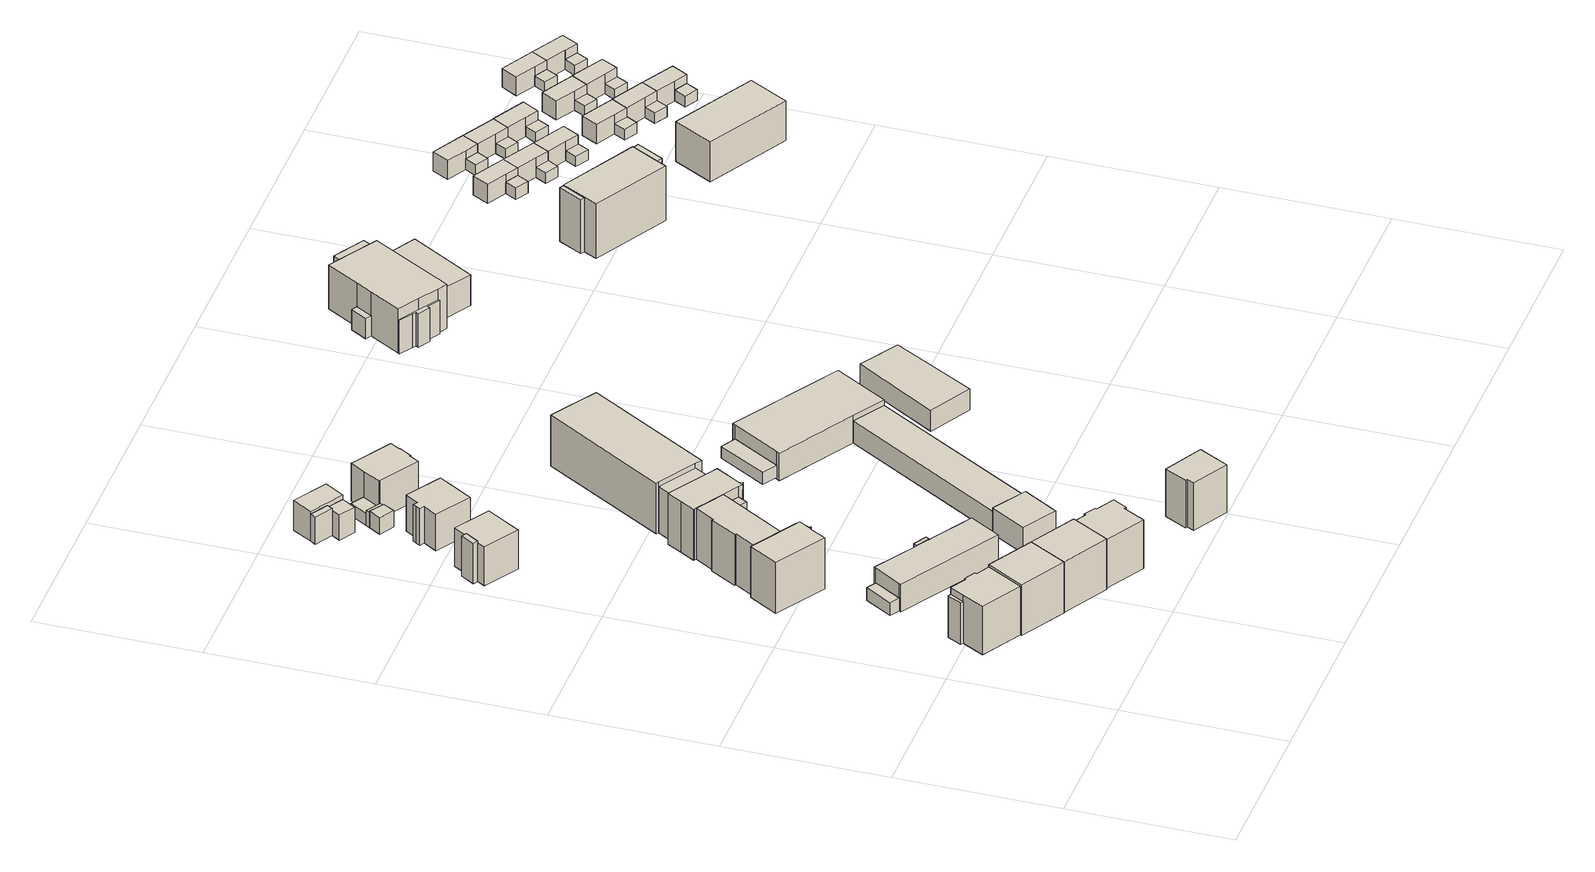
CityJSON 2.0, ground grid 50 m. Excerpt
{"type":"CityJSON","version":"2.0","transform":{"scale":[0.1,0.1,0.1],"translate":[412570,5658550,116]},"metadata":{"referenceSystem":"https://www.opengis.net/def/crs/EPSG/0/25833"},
"CityObjects":{
"building1":{"type":"Building","attributes":{"Gemeindeschluessel":14612000,"Geometrietyp2DReferenz":"3000","function":"31001_9998","roofType":"9999"},"children":["building1-1","building1-2"]},
"building1-1":{"type":"BuildingPart","attributes":{"Dachtyp_tdc":"tdcHipAndGableRoof","Dachneigung":46.43,"QualitaetDacherkennung":62,"Geometrietyp2DReferenz":"3000","measuredHeight":19.86,"roofType":"5000"},"parents":["building1"],"geometry":[{"type":"Solid","lod":"1","boundaries":[[[[0,1,2,3,4,5,6,7,8,9]],[[10,11,12,13,14,15,16,17,18,19]],[[9,11,10,0]],[[8,12,11,9]],[[7,13,12,8]],[[6,14,13,7]],[[5,15,14,6]],[[4,16,15,5]],[[3,17,16,4]],[[2,18,17,3]],[[1,19,18,2]],[[0,10,19,1]]]]}]},
"building1-2":{"type":"BuildingPart","attributes":{"Dachtyp_tdc":"tdcFreeFormRoof","Dachneigung":44.57,"QualitaetDacherkennung":13,"Geometrietyp2DReferenz":"3000","measuredHeight":14.27,"roofType":"5000"},"parents":["building1"],"geometry":[{"type":"Solid","lod":"1","boundaries":[[[[20,21,22,23]],[[24,17,16,25]],[[23,17,24,20]],[[22,16,17,23]],[[21,25,16,22]],[[20,24,25,21]]]]}]},
"building2":{"type":"Building","attributes":{"Dachtyp_tdc":"tdcGableRoof","Gemeindeschluessel":14612000,"Dachneigung":44.77,"QualitaetDacherkennung":55,"Geometrietyp2DReferenz":"3000","measuredHeight":21.17,"function":"31001_9998","roofType":"3100"},"geometry":[{"type":"Solid","lod":"1","boundaries":[[[[26,27,28,29]],[[12,30,31,32]],[[29,30,12,26]],[[28,31,30,29]],[[27,32,31,28]],[[26,12,32,27]]]]}]},
"building3":{"type":"Building","attributes":{"Gemeindeschluessel":14612000,"Dachtyp_tdc":"tdcPolyFlatRoof","Dachneigung":4.12,"QualitaetDacherkennung":78,"Geometrietyp2DReferenz":"3000","measuredHeight":4.47,"function":"31001_9998","roofType":"2100"},"geometry":[{"type":"Solid","lod":"1","boundaries":[[[[33,34,35,36]],[[37,38,39,40]],[[36,38,37,33]],[[35,39,38,36]],[[34,40,39,35]],[[33,37,40,34]]]]}]},
"building4":{"type":"Building","attributes":{"Dachtyp_tdc":"tdcGableRoof","Gemeindeschluessel":14612000,"Dachneigung":45.26,"QualitaetDacherkennung":56,"Geometrietyp2DReferenz":"3000","measuredHeight":21.15,"function":"31001_9998","roofType":"3100"},"geometry":[{"type":"Solid","lod":"1","boundaries":[[[[41,42,43,44,45]],[[46,47,48,49,50]],[[45,47,46,41]],[[44,48,47,45]],[[43,49,48,44]],[[42,50,49,43]],[[41,46,50,42]]]]}]},
"building5":{"type":"Building","attributes":{"Gemeindeschluessel":14612000,"Geometrietyp2DReferenz":"3000","function":"31001_9998","roofType":"9999"},"children":["building5-1","building5-2"]},
"building5-1":{"type":"BuildingPart","attributes":{"Dachtyp_tdc":"tdcHipRoof","Dachneigung":29.63,"QualitaetDacherkennung":89,"Geometrietyp2DReferenz":"3000","measuredHeight":10.89,"roofType":"3200"},"parents":["building5"],"geometry":[{"type":"Solid","lod":"1","boundaries":[[[[51,52,53,54,55,56,57,58,59]],[[60,61,62,63,37,40,64,65,66]],[[58,61,60,59]],[[57,62,61,58]],[[56,63,62,57]],[[55,37,63,56]],[[54,40,37,55]],[[53,64,40,54]],[[52,65,64,53]],[[51,66,65,52]],[[59,60,66,51]]]]}]},
"building5-2":{"type":"BuildingPart","attributes":{"Dachtyp_tdc":"tdcGableRoof","Dachneigung":53.02,"QualitaetDacherkennung":38,"Geometrietyp2DReferenz":"3000","measuredHeight":10.96,"roofType":"3100"},"parents":["building5"],"geometry":[{"type":"Solid","lod":"1","boundaries":[[[[67,68,69,70]],[[66,71,72,60]],[[70,71,66,67]],[[69,72,71,70]],[[68,60,72,69]],[[67,66,60,68]]]]}]},
"building6":{"type":"Building","attributes":{"Gemeindeschluessel":14612000,"Geometrietyp2DReferenz":"3000","function":"31001_9998","roofType":"9999"},"children":["building6-1","building6-2"]},
"building6-1":{"type":"BuildingPart","attributes":{"Dachtyp_tdc":"tdcCutGableRoof","Dachneigung":3.98,"QualitaetDacherkennung":66,"Geometrietyp2DReferenz":"3000","measuredHeight":13.87,"roofType":"9999"},"parents":["building6"],"geometry":[{"type":"Solid","lod":"1","boundaries":[[[[73,74,75,76,77,78]],[[79,80,81,82,83,84]],[[78,80,79,73]],[[77,81,80,78]],[[76,82,81,77]],[[75,83,82,76]],[[74,84,83,75]],[[73,79,84,74]]]]}]},
"building6-2":{"type":"BuildingPart","attributes":{"Dachtyp_tdc":"tdcFreeFormRoof","Dachneigung":27.93,"QualitaetDacherkennung":13,"Geometrietyp2DReferenz":"3000","measuredHeight":13.89,"roofType":"5000"},"parents":["building6"],"geometry":[{"type":"Solid","lod":"1","boundaries":[[[[85,86,87,88]],[[82,89,90,83]],[[88,89,82,85]],[[87,90,89,88]],[[86,83,90,87]],[[85,82,83,86]]]]}]},
"building7":{"type":"Building","attributes":{"Dachtyp_tdc":"tdcHipAndGableRoof","Gemeindeschluessel":14612000,"Dachneigung":42.08,"QualitaetDacherkennung":68,"Geometrietyp2DReferenz":"3000","measuredHeight":19.88,"function":"31001_9998","roofType":"5000"},"geometry":[{"type":"Solid","lod":"1","boundaries":[[[[91,92,93,94,95,96,97,98,99,100,101,102]],[[103,104,105,106,107,108,109,110,111,112,113,114]],[[102,104,103,91]],[[101,105,104,102]],[[100,106,105,101]],[[99,107,106,100]],[[98,108,107,99]],[[97,109,108,98]],[[96,110,109,97]],[[95,111,110,96]],[[94,112,111,95]],[[93,113,112,94]],[[92,114,113,93]],[[91,103,114,92]]]]}]},
"building8":{"type":"Building","attributes":{"Gemeindeschluessel":14612000,"Geometrietyp2DReferenz":"3000","function":"31001_9998","roofType":"9999"},"children":["building8-1","building8-2"]},
"building8-1":{"type":"BuildingPart","attributes":{"Dachtyp_tdc":"tdcPolyFlatRoof","Dachneigung":18.95,"QualitaetDacherkennung":45,"Geometrietyp2DReferenz":"3000","measuredHeight":9.47,"roofType":"2100"},"parents":["building8"],"geometry":[{"type":"Solid","lod":"1","boundaries":[[[[115,116,117,118]],[[119,120,121,122]],[[118,120,119,115]],[[117,121,120,118]],[[116,122,121,117]],[[115,119,122,116]]]]}]},
"building8-2":{"type":"BuildingPart","attributes":{"Dachtyp_tdc":"tdcPolyFlatRoof","Dachneigung":23.9,"QualitaetDacherkennung":30,"Geometrietyp2DReferenz":"3000","measuredHeight":9.58,"roofType":"2100"},"parents":["building8"],"geometry":[{"type":"Solid","lod":"1","boundaries":[[[[123,124,125,126,127]],[[128,129,130,122,121]],[[127,129,128,123]],[[126,130,129,127]],[[125,122,130,126]],[[124,121,122,125]],[[123,128,121,124]]]]}]},
"building9":{"type":"Building","attributes":{"Dachtyp_tdc":"tdcGableRoof","Gemeindeschluessel":14612000,"Dachneigung":12.27,"QualitaetDacherkennung":59,"Geometrietyp2DReferenz":"3000","measuredHeight":13.08,"function":"31001_9998","roofType":"3100"},"geometry":[{"type":"Solid","lod":"1","boundaries":[[[[131,132,133,134,135,136,137,138,139,140]],[[141,142,143,144,145,146,147,148,149,150]],[[140,142,141,131]],[[139,143,142,140]],[[138,144,143,139]],[[137,145,144,138]],[[136,146,145,137]],[[135,147,146,136]],[[134,148,147,135]],[[133,149,148,134]],[[132,150,149,133]],[[131,141,150,132]]]]}]},
"building10":{"type":"Building","attributes":{"Dachtyp_tdc":"tdcPolyFlatRoof","Gemeindeschluessel":14612000,"Dachneigung":23.15,"QualitaetDacherkennung":71,"Geometrietyp2DReferenz":"3000","measuredHeight":11.66,"function":"31001_9998","roofType":"2100"},"geometry":[{"type":"Solid","lod":"1","boundaries":[[[[151,152,153,154]],[[155,128,120,156]],[[154,128,155,151]],[[153,120,128,154]],[[152,156,120,153]],[[151,155,156,152]]]]}]},
"building11":{"type":"Building","attributes":{"Dachtyp_tdc":"tdcPolyFlatRoof","Gemeindeschluessel":14612000,"Dachneigung":0,"QualitaetDacherkennung":64,"Geometrietyp2DReferenz":"3000","measuredHeight":5.61,"function":"31001_9998","roofType":"1000"},"geometry":[{"type":"Solid","lod":"1","boundaries":[[[[157,158,159,160]],[[161,162,163,164]],[[160,162,161,157]],[[159,163,162,160]],[[158,164,163,159]],[[157,161,164,158]]]]}]},
"building12":{"type":"Building","attributes":{"Dachtyp_tdc":"tdcFreeFormRoof","Gemeindeschluessel":14612000,"Dachneigung":35.97,"QualitaetDacherkennung":79,"Geometrietyp2DReferenz":"3000","measuredHeight":10.94,"function":"31001_9998","roofType":"5000"},"geometry":[{"type":"Solid","lod":"1","boundaries":[[[[165,166,167,168,169,170]],[[171,172,173,174,175,176]],[[170,172,171,165]],[[169,173,172,170]],[[168,174,173,169]],[[167,175,174,168]],[[166,176,175,167]],[[165,171,176,166]]]]}]},
"building13":{"type":"Building","attributes":{"name":"Staatsbetriebe Sächsisches Immobilien- und Baumanagement","Gemeindeschluessel":14612000,"Geometrietyp2DReferenz":"3000","function":"31001_3010","roofType":"9999"},"children":["building13-1","building13-2","building13-3","building13-4","building13-5","building13-6","building13-7","building13-8","building13-9"]},
"building13-1":{"type":"BuildingPart","attributes":{"Dachtyp_tdc":"tdcPolyFlatRoof","Dachneigung":3.3,"QualitaetDacherkennung":62,"Geometrietyp2DReferenz":"3000","measuredHeight":13.83,"roofType":"2100"},"parents":["building13"],"geometry":[{"type":"Solid","lod":"1","boundaries":[[[[177,178,179,180]],[[181,182,183,184]],[[180,182,181,177]],[[179,183,182,180]],[[178,184,183,179]],[[177,181,184,178]]]]}]},
"building13-2":{"type":"BuildingPart","attributes":{"Dachtyp_tdc":"tdcFreeFormRoof","Dachneigung":50.02,"QualitaetDacherkennung":38,"Geometrietyp2DReferenz":"3000","measuredHeight":16.79,"roofType":"5000"},"parents":["building13"],"geometry":[{"type":"Solid","lod":"1","boundaries":[[[[185,186,187]],[[188,189,190]],[[187,189,188,185]],[[186,190,189,187]],[[185,188,190,186]]]]}]},
"building13-3":{"type":"BuildingPart","attributes":{"Dachtyp_tdc":"tdcGableRoof","Dachneigung":44.85,"QualitaetDacherkennung":64,"Geometrietyp2DReferenz":"3000","measuredHeight":19.85,"roofType":"3100"},"parents":["building13"],"geometry":[{"type":"Solid","lod":"1","boundaries":[[[[191,192,193,194,195,196,197,198,199,200,201,202,203]],[[204,181,184,205,206,207,208,209,210,211,212,213,214]],[[203,181,204,191]],[[202,184,181,203]],[[201,205,184,202]],[[200,206,205,201]],[[199,207,206,200]],[[198,208,207,199]],[[197,209,208,198]],[[196,210,209,197]],[[195,211,210,196]],[[194,212,211,195]],[[193,213,212,194]],[[192,214,213,193]],[[191,204,214,192]]]]}]},
"building13-4":{"type":"BuildingPart","attributes":{"Dachtyp_tdc":"tdcHipRoof","Dachneigung":37.41,"QualitaetDacherkennung":66,"Geometrietyp2DReferenz":"3000","measuredHeight":20.33,"roofType":"3200"},"parents":["building13"],"geometry":[{"type":"Solid","lod":"1","boundaries":[[[[215,216,217,218,219,220]],[[221,222,223,224,225,226]],[[220,222,221,215]],[[219,223,222,220]],[[218,224,223,219]],[[217,225,224,218]],[[216,226,225,217]],[[215,221,226,216]]]]}]},
"building13-5":{"type":"BuildingPart","attributes":{"Dachtyp_tdc":"tdcFreeFormRoof","Dachneigung":60.78,"QualitaetDacherkennung":40,"Geometrietyp2DReferenz":"3000","measuredHeight":16.62,"roofType":"5000"},"parents":["building13"],"geometry":[{"type":"Solid","lod":"1","boundaries":[[[[227,228,229]],[[214,230,204]],[[229,230,214,227]],[[228,204,230,229]],[[227,214,204,228]]]]}]},
"building13-6":{"type":"BuildingPart","attributes":{"Dachtyp_tdc":"tdcFreeFormRoof","Dachneigung":43.38,"QualitaetDacherkennung":71,"Geometrietyp2DReferenz":"3000","measuredHeight":19.83,"roofType":"5000"},"parents":["building13"],"geometry":[{"type":"MultiSurface","lod":"1","boundaries":[[[231,232,233,234,235,236,237,202,238,239,201,239,240,241]],[[242,243,244,245,205,245,246,184,183,247,248,249,250,251]],[[241,243,242,231]],[[240,244,243,241]],[[239,245,244,240]],[[201,205,245,239]],[[245,239,238,246]],[[202,184,246,238]],[[237,183,184,202]],[[236,247,183,237]],[[235,248,247,236]],[[234,249,248,235]],[[233,250,249,234]],[[232,251,250,233]],[[231,242,251,232]]]}]},
"building13-7":{"type":"BuildingPart","attributes":{"Dachtyp_tdc":"tdcFreeFormRoof","Dachneigung":54.88,"QualitaetDacherkennung":13,"Geometrietyp2DReferenz":"3000","measuredHeight":17.84,"roofType":"5000"},"parents":["building13"],"geometry":[{"type":"Solid","lod":"1","boundaries":[[[[252,253,254,255]],[[225,224,210,209]],[[255,224,225,252]],[[254,210,224,255]],[[253,209,210,254]],[[252,225,209,253]]]]}]},
"building13-8":{"type":"BuildingPart","attributes":{"Dachtyp_tdc":"tdcGableRoof","Dachneigung":45.11,"QualitaetDacherkennung":68,"Geometrietyp2DReferenz":"3000","measuredHeight":19.83,"roofType":"3100"},"parents":["building13"],"geometry":[{"type":"Solid","lod":"1","boundaries":[[[[256,257,258,259,260,261,233,262]],[[263,264,250,265,188,190,266,267]],[[262,264,263,256]],[[233,250,264,262]],[[261,265,250,233]],[[260,188,265,261]],[[259,190,188,260]],[[258,266,190,259]],[[257,267,266,258]],[[256,263,267,257]]]]}]},
"building13-9":{"type":"BuildingPart","attributes":{"Dachtyp_tdc":"tdcPolyFlatRoof","Dachneigung":0,"QualitaetDacherkennung":59,"Geometrietyp2DReferenz":"3000","measuredHeight":13.82,"roofType":"1000"},"parents":["building13"],"geometry":[{"type":"Solid","lod":"1","boundaries":[[[[268,269,270,271]],[[247,272,265,248]],[[271,272,247,268]],[[270,265,272,271]],[[269,248,265,270]],[[268,247,248,269]]]]}]},
"building14":{"type":"Building","attributes":{"Gemeindeschluessel":14612000,"Geometrietyp2DReferenz":"3000","function":"31001_9998","roofType":"9999"},"children":["building14-1","building14-2","building14-3"]},
"building14-1":{"type":"BuildingPart","attributes":{"Dachtyp_tdc":"tdcFreeFormRoof","Dachneigung":68.01,"QualitaetDacherkennung":16,"Geometrietyp2DReferenz":"3000","measuredHeight":6.1,"roofType":"5000"},"parents":["building14"],"geometry":[{"type":"Solid","lod":"1","boundaries":[[[[273,274,275,276]],[[163,277,278,164]],[[276,277,163,273]],[[275,278,277,276]],[[274,164,278,275]],[[273,163,164,274]]]]}]},
"building14-2":{"type":"BuildingPart","attributes":{"Dachtyp_tdc":"tdcHipRoof","Dachneigung":39.05,"QualitaetDacherkennung":60,"Geometrietyp2DReferenz":"3000","measuredHeight":15.32,"roofType":"3200"},"parents":["building14"],"geometry":[{"type":"Solid","lod":"1","boundaries":[[[[279,280,281,282,283,284,285,286,287,288,289,290]],[[291,292,293,294,295,296,297,298,299,300,278,301]],[[290,292,291,279]],[[289,293,292,290]],[[288,294,293,289]],[[287,295,294,288]],[[286,296,295,287]],[[285,297,296,286]],[[284,298,297,285]],[[283,299,298,284]],[[282,300,299,283]],[[281,278,300,282]],[[280,301,278,281]],[[279,291,301,280]]]]}]},
"building14-3":{"type":"BuildingPart","attributes":{"Dachtyp_tdc":"tdcPolyFlatRoof","Dachneigung":0,"QualitaetDacherkennung":56,"Geometrietyp2DReferenz":"3000","measuredHeight":4.17,"roofType":"1000"},"parents":["building14"],"geometry":[{"type":"Solid","lod":"1","boundaries":[[[[302,303,304,305]],[[277,306,291,301]],[[305,306,277,302]],[[304,291,306,305]],[[303,301,291,304]],[[302,277,301,303]]]]}]},
"building15":{"type":"Building","attributes":{"Dachtyp_tdc":"tdcFreeFormRoof","Gemeindeschluessel":14612000,"Dachneigung":31.91,"QualitaetDacherkennung":57,"Geometrietyp2DReferenz":"3000","measuredHeight":18.45,"function":"31001_9998","roofType":"5000"},"geometry":[{"type":"Solid","lod":"1","boundaries":[[[[307,308,309,310,311,312]],[[313,314,315,316,317,318]],[[312,314,313,307]],[[311,315,314,312]],[[310,316,315,311]],[[309,317,316,310]],[[308,318,317,309]],[[307,313,318,308]]]]}]},
"building16":{"type":"Building","attributes":{"Gemeindeschluessel":14612000,"Dachtyp_tdc":"tdcPolyFlatRoof","Dachneigung":16.59,"QualitaetDacherkennung":82,"Geometrietyp2DReferenz":"3000","measuredHeight":4.83,"function":"31001_9998","roofType":"2100"},"geometry":[{"type":"Solid","lod":"1","boundaries":[[[[319,320,321,322]],[[323,324,325,326]],[[322,324,323,319]],[[321,325,324,322]],[[320,326,325,321]],[[319,323,326,320]]]]}]},
"building17":{"type":"Building","attributes":{"Gemeindeschluessel":14612000,"Geometrietyp2DReferenz":"3000","function":"31001_9998","roofType":"9999"},"children":["building17-1","building17-2"]},
"building17-1":{"type":"BuildingPart","attributes":{"Dachtyp_tdc":"tdcGableRoof","Dachneigung":35.7,"QualitaetDacherkennung":84,"Geometrietyp2DReferenz":"3000","measuredHeight":9.46,"roofType":"3100"},"parents":["building17"],"geometry":[{"type":"Solid","lod":"1","boundaries":[[[[327,328,329,330]],[[331,332,333,334]],[[330,332,331,327]],[[329,333,332,330]],[[328,334,333,329]],[[327,331,334,328]]]]}]},
"building17-2":{"type":"BuildingPart","attributes":{"Dachtyp_tdc":"tdcGableRoof","Dachneigung":30.05,"QualitaetDacherkennung":88,"Geometrietyp2DReferenz":"3000","measuredHeight":12.05,"roofType":"3100"},"parents":["building17"],"geometry":[{"type":"Solid","lod":"1","boundaries":[[[[335,336,337,338,339,340,341]],[[342,331,334,343,344,345,346]],[[341,331,342,335]],[[340,334,331,341]],[[339,343,334,340]],[[338,344,343,339]],[[337,345,344,338]],[[336,346,345,337]],[[335,342,346,336]]]]}]},
"building18":{"type":"Building","attributes":{"Dachtyp_tdc":"tdcPolyFlatRoof","Gemeindeschluessel":14612000,"Dachneigung":0,"QualitaetDacherkennung":55,"Geometrietyp2DReferenz":"3000","measuredHeight":7.14,"function":"31001_9998","roofType":"1000"},"geometry":[{"type":"Solid","lod":"1","boundaries":[[[[347,348,349,350]],[[351,352,353,354]],[[350,352,351,347]],[[349,353,352,350]],[[348,354,353,349]],[[347,351,354,348]]]]}]},
"building19":{"type":"Building","attributes":{"name":"Goethe-Institut","Gemeindeschluessel":14612000,"Geometrietyp2DReferenz":"3000","function":"31001_3021","roofType":"9999"},"children":["building19-1","building19-2","building19-3","building19-4","building19-5"]},
"building19-1":{"type":"BuildingPart","attributes":{"Dachtyp_tdc":"tdcHipRoof","Dachneigung":36.39,"QualitaetDacherkennung":37,"Geometrietyp2DReferenz":"3000","measuredHeight":13.67,"roofType":"3200"},"parents":["building19"],"geometry":[{"type":"Solid","lod":"1","boundaries":[[[[355,356,357,358,359,360,361]],[[362,363,364,365,366,367,368]],[[361,363,362,355]],[[360,364,363,361]],[[359,365,364,360]],[[358,366,365,359]],[[357,367,366,358]],[[356,368,367,357]],[[355,362,368,356]]]]}]},
"building19-2":{"type":"BuildingPart","attributes":{"Dachtyp_tdc":"tdcGableRoof","Dachneigung":41.83,"QualitaetDacherkennung":44,"Geometrietyp2DReferenz":"3000","measuredHeight":19.61,"roofType":"3100"},"parents":["building19"],"geometry":[{"type":"Solid","lod":"1","boundaries":[[[[369,370,371,372,373,374,375,376,377,378,379,380,381]],[[382,383,384,385,386,387,388,389,390,362,391,367,392]],[[381,382,392,369]],[[380,383,382,381]],[[379,384,383,380]],[[378,385,384,379]],[[377,386,385,378]],[[376,387,386,377]],[[375,388,387,376]],[[374,389,388,375]],[[373,390,389,374]],[[372,362,390,373]],[[371,391,362,372]],[[370,367,391,371]],[[369,392,367,370]]]]}]},
"building19-3":{"type":"BuildingPart","attributes":{"Dachtyp_tdc":"tdcFreeFormRoof","Dachneigung":52,"QualitaetDacherkennung":17,"Geometrietyp2DReferenz":"3000","measuredHeight":7.57,"roofType":"5000"},"parents":["building19"],"geometry":[{"type":"Solid","lod":"1","boundaries":[[[[393,394,395,396]],[[388,397,398,389]],[[396,397,388,393]],[[395,398,397,396]],[[394,389,398,395]],[[393,388,389,394]]]]}]},
"building19-4":{"type":"BuildingPart","attributes":{"Dachtyp_tdc":"tdcGableAndHippedGRoof","Dachneigung":39.7,"QualitaetDacherkennung":48,"Geometrietyp2DReferenz":"3000","measuredHeight":15.61,"roofType":"9999"},"parents":["building19"],"geometry":[{"type":"Solid","lod":"1","boundaries":[[[[399,400,401,402]],[[392,403,404,382]],[[402,403,392,399]],[[401,404,403,402]],[[400,382,404,401]],[[399,392,382,400]]]]}]},
"building19-5":{"type":"BuildingPart","attributes":{"Dachtyp_tdc":"tdcGableRoof","Dachneigung":10.33,"QualitaetDacherkennung":13,"Geometrietyp2DReferenz":"3000","measuredHeight":12.3,"roofType":"3100"},"parents":["building19"],"geometry":[{"type":"Solid","lod":"1","boundaries":[[[[405,406,407,408,409,410,411,412,413,414]],[[415,416,417,418,419,420,387,421,385,422]],[[414,416,415,405]],[[413,417,416,414]],[[412,418,417,413]],[[411,419,418,412]],[[410,420,419,411]],[[409,387,420,410]],[[408,421,387,409]],[[407,385,421,408]],[[406,422,385,407]],[[405,415,422,406]]]]}]},
"building20":{"type":"Building","attributes":{"Gemeindeschluessel":14612000,"Geometrietyp2DReferenz":"3000","function":"31001_9998","roofType":"9999"},"children":["building20-1","building20-2","building20-3"]},
"building20-1":{"type":"BuildingPart","attributes":{"Dachtyp_tdc":"tdcPolyFlatRoof","Dachneigung":23.02,"QualitaetDacherkennung":30,"Geometrietyp2DReferenz":"3000","measuredHeight":18.36,"roofType":"2100"},"parents":["building20"],"geometry":[{"type":"Solid","lod":"1","boundaries":[[[[423,424,425,426]],[[427,428,429,430]],[[426,428,427,423]],[[425,429,428,426]],[[424,430,429,425]],[[423,427,430,424]]]]}]},
"building20-2":{"type":"BuildingPart","attributes":{"Dachtyp_tdc":"tdcHipRoof","Dachneigung":10.55,"QualitaetDacherkennung":21,"Geometrietyp2DReferenz":"3000","measuredHeight":19.42,"roofType":"3200"},"parents":["building20"],"geometry":[{"type":"Solid","lod":"1","boundaries":[[[[431,432,433,434,435,436]],[[437,427,430,438,439,440]],[[436,427,437,431]],[[435,430,427,436]],[[434,438,430,435]],[[433,439,438,434]],[[432,440,439,433]],[[431,437,440,432]]]]}]},
"building20-3":{"type":"BuildingPart","attributes":{"Dachtyp_tdc":"tdcPolyFlatRoof","Dachneigung":13.38,"QualitaetDacherkennung":47,"Geometrietyp2DReferenz":"3000","measuredHeight":18.36,"roofType":"2100"},"parents":["building20"],"geometry":[{"type":"Solid","lod":"1","boundaries":[[[[441,442,443,444]],[[438,445,446,439]],[[444,445,438,441]],[[443,446,445,444]],[[442,439,446,443]],[[441,438,439,442]]]]}]},
"building21":{"type":"Building","attributes":{"Gemeindeschluessel":14612000,"Geometrietyp2DReferenz":"3000","function":"31001_9998","roofType":"9999"},"children":["building21-1","building21-2"]},
"building21-1":{"type":"BuildingPart","attributes":{"Dachtyp_tdc":"tdcGableRoof","Dachneigung":24.81,"QualitaetDacherkennung":24,"Geometrietyp2DReferenz":"3000","measuredHeight":4.68,"roofType":"3100"},"parents":["building21"],"geometry":[{"type":"Solid","lod":"1","boundaries":[[[[447,448,449,450]],[[451,452,453,454]],[[450,452,451,447]],[[449,453,452,450]],[[448,454,453,449]],[[447,451,454,448]]]]}]},
"building21-2":{"type":"BuildingPart","attributes":{"Dachtyp_tdc":"tdcPolyFlatRoof","Dachneigung":0,"QualitaetDacherkennung":61,"Geometrietyp2DReferenz":"3000","measuredHeight":6.45,"roofType":"1000"},"parents":["building21"],"geometry":[{"type":"Solid","lod":"1","boundaries":[[[[455,456,457,458,459]],[[452,460,461,462,453]],[[458,460,452,459]],[[457,461,460,458]],[[456,462,461,457]],[[455,453,462,456]],[[459,452,453,455]]]]}]},
"building22":{"type":"Building","attributes":{"Gemeindeschluessel":14612000,"Geometrietyp2DReferenz":"3000","function":"31001_9998","roofType":"9999"},"children":["building22-1","building22-2"]},
"building22-1":{"type":"BuildingPart","attributes":{"Dachtyp_tdc":"tdcPolyFlatRoof","Dachneigung":0,"QualitaetDacherkennung":62,"Geometrietyp2DReferenz":"3000","measuredHeight":6.46,"roofType":"1000"},"parents":["building22"],"geometry":[{"type":"Solid","lod":"1","boundaries":[[[[463,464,456,455,465]],[[466,467,468,469,470]],[[455,467,466,465]],[[456,468,467,455]],[[464,469,468,456]],[[463,470,469,464]],[[465,466,470,463]]]]}]},
"building22-2":{"type":"BuildingPart","attributes":{"Dachtyp_tdc":"tdcPolyFlatRoof","Dachneigung":2.9,"QualitaetDacherkennung":50,"Geometrietyp2DReferenz":"3000","measuredHeight":3.59,"roofType":"2100"},"parents":["building22"],"geometry":[{"type":"Solid","lod":"1","boundaries":[[[[471,472,473,474]],[[475,466,470,476]],[[474,466,475,471]],[[473,470,466,474]],[[472,476,470,473]],[[471,475,476,472]]]]}]},
"building23":{"type":"Building","attributes":{"Gemeindeschluessel":14612000,"Geometrietyp2DReferenz":"3000","function":"31001_9998","roofType":"9999"},"children":["building23-1","building23-2"]},
"building23-1":{"type":"BuildingPart","attributes":{"Dachtyp_tdc":"tdcPolyFlatRoof","Dachneigung":0,"QualitaetDacherkennung":34,"Geometrietyp2DReferenz":"3000","measuredHeight":3.6,"roofType":"1000"},"parents":["building23"],"geometry":[{"type":"Solid","lod":"1","boundaries":[[[[477,478,479,480]],[[481,482,483,484]],[[480,482,481,477]],[[479,483,482,480]],[[478,484,483,479]],[[477,481,484,478]]]]}]},
"building23-2":{"type":"BuildingPart","attributes":{"Dachtyp_tdc":"tdcPolyFlatRoof","Dachneigung":0,"QualitaetDacherkennung":59,"Geometrietyp2DReferenz":"3000","measuredHeight":6.46,"roofType":"1000"},"parents":["building23"],"geometry":[{"type":"Solid","lod":"1","boundaries":[[[[485,486,487,488,489]],[[483,490,491,492,484]],[[488,490,483,489]],[[487,491,490,488]],[[486,492,491,487]],[[485,484,492,486]],[[489,483,484,485]]]]}]},
"building24":{"type":"Building","attributes":{"Gemeindeschluessel":14612000,"Geometrietyp2DReferenz":"3000","function":"31001_9998","roofType":"9999"},"children":["building24-1","building24-2"]},
"building24-1":{"type":"BuildingPart","attributes":{"Dachtyp_tdc":"tdcPolyFlatRoof","Dachneigung":0,"QualitaetDacherkennung":61,"Geometrietyp2DReferenz":"3000","measuredHeight":6.47,"roofType":"1000"},"parents":["building24"],"geometry":[{"type":"Solid","lod":"1","boundaries":[[[[493,464,463,494,495]],[[496,497,498,499,500]],[[495,497,496,493]],[[494,498,497,495]],[[463,499,498,494]],[[464,500,499,463]],[[493,496,500,464]]]]}]},
"building24-2":{"type":"BuildingPart","attributes":{"Dachtyp_tdc":"tdcPolyFlatRoof","Dachneigung":0,"QualitaetDacherkennung":42,"Geometrietyp2DReferenz":"3000","measuredHeight":3.44,"roofType":"1000"},"parents":["building24"],"geometry":[{"type":"Solid","lod":"1","boundaries":[[[[501,502,503,504]],[[497,505,506,498]],[[504,505,497,501]],[[503,506,505,504]],[[502,498,506,503]],[[501,497,498,502]]]]}]},
"building25":{"type":"Building","attributes":{"Gemeindeschluessel":14612000,"Geometrietyp2DReferenz":"3000","function":"31001_9998","roofType":"9999"},"children":["building25-1","building25-2"]},
"building25-1":{"type":"BuildingPart","attributes":{"Dachtyp_tdc":"tdcPolyFlatRoof","Dachneigung":0,"QualitaetDacherkennung":63,"Geometrietyp2DReferenz":"3000","measuredHeight":6.43,"roofType":"1000"},"parents":["building25"],"geometry":[{"type":"Solid","lod":"1","boundaries":[[[[507,508,486,485,509]],[[510,484,492,511,512]],[[485,484,510,509]],[[486,492,484,485]],[[508,511,492,486]],[[507,512,511,508]],[[509,510,512,507]]]]}]},
"building25-2":{"type":"BuildingPart","attributes":{"Dachtyp_tdc":"tdcPolyFlatRoof","Dachneigung":0,"QualitaetDacherkennung":43,"Geometrietyp2DReferenz":"3000","measuredHeight":3.41,"roofType":"1000"},"parents":["building25"],"geometry":[{"type":"Solid","lod":"1","boundaries":[[[[513,514,515,516]],[[517,518,510,512]],[[516,518,517,513]],[[515,510,518,516]],[[514,512,510,515]],[[513,517,512,514]]]]}]},
"building26":{"type":"Building","attributes":{"Dachtyp_tdc":"tdcHipRoof","Gemeindeschluessel":14612000,"Dachneigung":10.59,"QualitaetDacherkennung":26,"Geometrietyp2DReferenz":"3000","measuredHeight":14.48,"function":"31001_9998","roofType":"3200"},"geometry":[{"type":"Solid","lod":"1","boundaries":[[[[519,520,521,522]],[[523,524,525,526]],[[522,524,523,519]],[[521,525,524,522]],[[520,526,525,521]],[[519,523,526,520]]]]}]},
"building27":{"type":"Building","attributes":{"Gemeindeschluessel":14612000,"Geometrietyp2DReferenz":"3000","function":"31001_9998","roofType":"9999"},"children":["building27-1","building27-2"]},
"building27-1":{"type":"BuildingPart","attributes":{"Dachtyp_tdc":"tdcPolyFlatRoof","Dachneigung":0,"QualitaetDacherkennung":62,"Geometrietyp2DReferenz":"3000","measuredHeight":6.51,"roofType":"1000"},"parents":["building27"],"geometry":[{"type":"Solid","lod":"1","boundaries":[[[[527,528,529,530,531]],[[532,533,534,512,511]],[[531,533,532,527]],[[530,534,533,531]],[[529,512,534,530]],[[528,511,512,529]],[[527,532,511,528]]]]}]},
"building27-2":{"type":"BuildingPart","attributes":{"Dachtyp_tdc":"tdcPolyFlatRoof","Dachneigung":4.9,"QualitaetDacherkennung":48,"Geometrietyp2DReferenz":"3000","measuredHeight":3.71,"roofType":"2100"},"parents":["building27"],"geometry":[{"type":"Solid","lod":"1","boundaries":[[[[535,536,537,538]],[[534,533,539,540]],[[538,533,534,535]],[[537,539,533,538]],[[536,540,539,537]],[[535,534,540,536]]]]}]},
"building28":{"type":"Building","attributes":{"Gemeindeschluessel":14612000,"Geometrietyp2DReferenz":"3000","function":"31001_9998","roofType":"9999"},"children":["building28-1","building28-2"]},
"building28-1":{"type":"BuildingPart","attributes":{"Dachtyp_tdc":"tdcPolyFlatRoof","Dachneigung":0,"QualitaetDacherkennung":59,"Geometrietyp2DReferenz":"3000","measuredHeight":6.48,"roofType":"1000"},"parents":["building28"],"geometry":[{"type":"Solid","lod":"1","boundaries":[[[[541,542,543,544,545]],[[546,547,548,549,550]],[[544,547,546,545]],[[543,548,547,544]],[[542,549,548,543]],[[541,550,549,542]],[[545,546,550,541]]]]}]},
"building28-2":{"type":"BuildingPart","attributes":{"Dachtyp_tdc":"tdcPolyFlatRoof","Dachneigung":4.84,"QualitaetDacherkennung":47,"Geometrietyp2DReferenz":"3000","measuredHeight":3.74,"roofType":"2100"},"parents":["building28"],"geometry":[{"type":"Solid","lod":"1","boundaries":[[[[551,552,553,554]],[[555,556,546,550]],[[554,556,555,551]],[[553,546,556,554]],[[552,550,546,553]],[[551,555,550,552]]]]}]},
"building29":{"type":"Building","attributes":{"Gemeindeschluessel":14612000,"Geometrietyp2DReferenz":"3000","function":"31001_9998","roofType":"9999"},"children":["building29-1","building29-2"]},
"building29-1":{"type":"BuildingPart","attributes":{"Dachtyp_tdc":"tdcPolyFlatRoof","Dachneigung":0,"QualitaetDacherkennung":63,"Geometrietyp2DReferenz":"3000","measuredHeight":6.56,"roofType":"1000"},"parents":["building29"],"geometry":[{"type":"Solid","lod":"1","boundaries":[[[[557,558,559,560,561]],[[562,550,549,563,564]],[[560,550,562,561]],[[559,549,550,560]],[[558,563,549,559]],[[557,564,563,558]],[[561,562,564,557]]]]}]},
"building29-2":{"type":"BuildingPart","attributes":{"Dachtyp_tdc":"tdcPolyFlatRoof","Dachneigung":7.84,"QualitaetDacherkennung":46,"Geometrietyp2DReferenz":"3000","measuredHeight":3.85,"roofType":"2100"},"parents":["building29"],"geometry":[{"type":"Solid","lod":"1","boundaries":[[[[565,566,567,568]],[[569,562,564,570]],[[568,562,569,565]],[[567,564,562,568]],[[566,570,564,567]],[[565,569,570,566]]]]}]},
"building30":{"type":"Building","attributes":{"Gemeindeschluessel":14612000,"Geometrietyp2DReferenz":"3000","function":"31001_9998","roofType":"9999"},"children":["building30-1","building30-2"]},
"building30-1":{"type":"BuildingPart","attributes":{"Dachtyp_tdc":"tdcPolyFlatRoof","Dachneigung":0,"QualitaetDacherkennung":58,"Geometrietyp2DReferenz":"3000","measuredHeight":6.43,"roofType":"1000"},"parents":["building30"],"geometry":[{"type":"Solid","lod":"1","boundaries":[[[[571,572,573,574,575]],[[576,577,578,579,580]],[[574,577,576,575]],[[573,578,577,574]],[[572,579,578,573]],[[571,580,579,572]],[[575,576,580,571]]]]}]},
"building30-2":{"type":"BuildingPart","attributes":{"Dachtyp_tdc":"tdcPolyFlatRoof","Dachneigung":0,"QualitaetDacherkennung":41,"Geometrietyp2DReferenz":"3000","measuredHeight":3.46,"roofType":"1000"},"parents":["building30"],"geometry":[{"type":"Solid","lod":"1","boundaries":[[[[581,582,583,584]],[[585,586,576,580]],[[584,586,585,581]],[[583,576,586,584]],[[582,580,576,583]],[[581,585,580,582]]]]}]},
"building31":{"type":"Building","attributes":{"Gemeindeschluessel":14612000,"Geometrietyp2DReferenz":"3000","function":"31001_9998","roofType":"9999"},"children":["building31-1","building31-2"]},
"building31-1":{"type":"BuildingPart","attributes":{"Dachtyp_tdc":"tdcPolyFlatRoof","Dachneigung":6.33,"QualitaetDacherkennung":48,"Geometrietyp2DReferenz":"3000","measuredHeight":3.78,"roofType":"2100"},"parents":["building31"],"geometry":[{"type":"Solid","lod":"1","boundaries":[[[[587,588,589,590]],[[591,592,593,594]],[[590,592,591,587]],[[589,593,592,590]],[[588,594,593,589]],[[587,591,594,588]]]]}]},
"building31-2":{"type":"BuildingPart","attributes":{"Dachtyp_tdc":"tdcPolyFlatRoof","Dachneigung":0,"QualitaetDacherkennung":60,"Geometrietyp2DReferenz":"3000","measuredHeight":6.52,"roofType":"1000"},"parents":["building31"],"geometry":[{"type":"Solid","lod":"1","boundaries":[[[[595,558,557,596,597]],[[598,594,593,564,563]],[[597,594,598,595]],[[596,593,594,597]],[[557,564,593,596]],[[558,563,564,557]],[[595,598,563,558]]]]}]},
"building32":{"type":"Building","attributes":{"Gemeindeschluessel":14612000,"Geometrietyp2DReferenz":"3000","function":"31001_9998","roofType":"9999"},"children":["building32-1","building32-2"]},
"building32-1":{"type":"BuildingPart","attributes":{"Dachtyp_tdc":"tdcPolyFlatRoof","Dachneigung":0,"QualitaetDacherkennung":65,"Geometrietyp2DReferenz":"3000","measuredHeight":6.51,"roofType":"1000"},"parents":["building32"],"geometry":[{"type":"Solid","lod":"1","boundaries":[[[[599,600,601,602,603]],[[604,580,579,605,606]],[[602,580,604,603]],[[601,579,580,602]],[[600,605,579,601]],[[599,606,605,600]],[[603,604,606,599]]]]}]},
"building32-2":{"type":"BuildingPart","attributes":{"Dachtyp_tdc":"tdcPolyFlatRoof","Dachneigung":6.27,"QualitaetDacherkennung":46,"Geometrietyp2DReferenz":"3000","measuredHeight":3.76,"roofType":"2100"},"parents":["building32"],"geometry":[{"type":"Solid","lod":"1","boundaries":[[[[607,608,609,610]],[[611,612,604,606]],[[610,612,611,607]],[[609,604,612,610]],[[608,606,604,609]],[[607,611,606,608]]]]}]},
"building33":{"type":"Building","attributes":{"Gemeindeschluessel":14612000,"Geometrietyp2DReferenz":"3000","function":"31001_9998","roofType":"9999"},"children":["building33-1","building33-2"]},
"building33-1":{"type":"BuildingPart","attributes":{"Dachtyp_tdc":"tdcPolyFlatRoof","Dachneigung":0,"QualitaetDacherkennung":42,"Geometrietyp2DReferenz":"3000","measuredHeight":3.4,"roofType":"1000"},"parents":["building33"],"geometry":[{"type":"Solid","lod":"1","boundaries":[[[[613,614,615,616]],[[617,618,619,620]],[[616,618,617,613]],[[615,619,618,616]],[[614,620,619,615]],[[613,617,620,614]]]]}]},
"building33-2":{"type":"BuildingPart","attributes":{"Dachtyp_tdc":"tdcPolyFlatRoof","Dachneigung":0,"QualitaetDacherkennung":61,"Geometrietyp2DReferenz":"3000","measuredHeight":6.44,"roofType":"1000"},"parents":["building33"],"geometry":[{"type":"Solid","lod":"1","boundaries":[[[[621,622,623,624,625]],[[619,626,627,628,620]],[[624,626,619,625]],[[623,627,626,624]],[[622,628,627,623]],[[621,620,628,622]],[[625,619,620,621]]]]}]},
"building34":{"type":"Building","attributes":{"Gemeindeschluessel":14612000,"Geometrietyp2DReferenz":"3000","function":"31001_9998","roofType":"9999"},"children":["building34-1","building34-2"]},
"building34-1":{"type":"BuildingPart","attributes":{"Dachtyp_tdc":"tdcPolyFlatRoof","Dachneigung":0,"QualitaetDacherkennung":41,"Geometrietyp2DReferenz":"3000","measuredHeight":3.43,"roofType":"1000"},"parents":["building34"],"geometry":[{"type":"Solid","lod":"1","boundaries":[[[[629,630,631,632]],[[633,634,635,636]],[[632,634,633,629]],[[631,635,634,632]],[[630,636,635,631]],[[629,633,636,630]]]]}]},
"building34-2":{"type":"BuildingPart","attributes":{"Dachtyp_tdc":"tdcPolyFlatRoof","Dachneigung":0,"QualitaetDacherkennung":63,"Geometrietyp2DReferenz":"3000","measuredHeight":6.45,"roofType":"1000"},"parents":["building34"],"geometry":[{"type":"Solid","lod":"1","boundaries":[[[[637,638,639,622,621,640]],[[635,641,620,628,642,636]],[[640,641,635,637]],[[621,620,641,640]],[[622,628,620,621]],[[639,642,628,622]],[[638,636,642,639]],[[637,635,636,638]]]]}]}
},
"vertices":[
[293,510,170],[258,529,170],[255,524,170],[206,552,170],[181,508,170],[144,440,170],[268,370,170],[301,428,170],[331,482,170],[290,504,170],[293,510,7],[290,504,7],[331,482,7],[301,428,7],[268,370,7],[144,440,7],[181,508,7],[206,552,7],[255,524,7],[258,529,7],
[196,557,147],[172,513,147],[181,508,147],[206,552,147],[196,557,7],[172,513,7],
[331,482,178],[266,365,178],[406,287,178],[471,403,178],[471,403,7],[406,287,7],[266,365,7],
[264,721,59],[315,805,59],[286,822,59],[235,738,59],[264,721,16],[235,738,16],[286,822,16],[315,805,16],
[612,324,179],[471,403,179],[406,287,179],[547,208,179],[550,213,179],[612,324,8],[550,213,8],[547,208,8],[406,287,8],[471,403,8],
[453,730,109],[453,729,109],[318,811,109],[315,805,109],[264,721,109],[261,715,109],[571,530,109],[628,625,109],[492,706,109],[492,706,16],[628,625,16],[571,530,16],[261,715,16],[318,811,16],[453,729,16],[453,730,16],
[453,730,110],[492,706,110],[499,717,110],[459,740,110],[459,740,16],[499,717,16],
[179,1886,165],[72,1952,165],[47,1910,165],[21,1869,165],[7,1845,165],[114,1780,165],[179,1886,35],[114,1780,35],[7,1845,35],[21,1869,35],[47,1910,35],[72,1952,35],
[21,1869,171],[47,1910,171],[32,1919,171],[7,1877,171],[7,1877,35],[32,1919,35],
[612,324,171],[584,274,171],[550,213,171],[677,142,171],[714,210,171],[721,206,171],[745,250,171],[739,254,171],[688,282,171],[690,287,171],[655,307,171],[651,302,171],[612,324,7],[651,302,7],[655,307,7],[690,287,7],[688,282,7],[739,254,7],[745,250,7],[721,206,7],[714,210,7],[677,142,7],[550,213,7],[584,274,7],
[44,2348,135],[99,2316,135],[109,2333,135],[55,2365,135],[44,2348,44],[55,2365,44],[109,2333,44],[99,2316,44],
[158,2304,129],[109,2333,129],[99,2316,129],[83,2290,129],[132,2261,129],[158,2304,44],[132,2261,44],[83,2290,44],
[140,2061,168],[114,2020,168],[221,1954,168],[254,2008,168],[286,2061,168],[180,2126,168],[154,2085,168],[140,2094,168],[133,2083,168],[125,2070,168],[140,2061,45],[125,2070,45],[133,2083,45],[140,2094,45],[154,2085,45],[180,2126,45],[286,2061,45],[254,2008,45],[221,1954,45],[114,2020,45],
[194,2364,145],[91,2426,145],[55,2365,145],[158,2304,145],[194,2364,44],[91,2426,44],
[188,2166,101],[209,2201,101],[165,2228,101],[143,2192,101],[188,2166,45],[143,2192,45],[165,2228,45],[209,2201,45],
[735,416,105],[800,524,105],[798,526,105],[699,585,105],[697,586,105],[632,477,105],[735,416,17],[632,477,17],[697,586,17],[699,585,17],[798,526,17],[800,524,17],
[463,1251,157],[414,1280,157],[397,1251,157],[446,1222,157],[463,1251,20],[446,1222,20],[397,1251,20],[414,1280,20],
[352,1038,175],[329,999,175],[360,1007,175],[352,1038,20],[360,1007,20],[329,999,20],
[475,1243,192],[498,1282,192],[498,1283,192],[502,1289,192],[528,1334,192],[504,1348,192],[388,1418,192],[373,1427,192],[347,1381,192],[320,1336,192],[323,1334,192],[414,1280,192],[463,1251,192],[475,1243,20],[323,1334,20],[320,1336,20],[347,1381,20],[373,1427,20],[388,1418,20],[504,1348,20],[528,1334,20],[502,1289,20],[498,1283,20],[498,1282,20],
[637,1852,191],[411,1473,191],[418,1469,191],[534,1399,191],[554,1387,191],[780,1765,191],[637,1852,20],[780,1765,20],[554,1387,20],[534,1399,20],[418,1469,20],[411,1473,20],
[498,1282,178],[475,1243,178],[506,1251,178],[506,1251,20],
[238,1191,192],[242,1188,192],[205,1126,192],[248,1100,192],[291,1075,192],[308,1103,192],[397,1251,192],[371,1306,192],[328,1331,192],[290,1269,192],[286,1272,192],[238,1191,20],[286,1272,20],[290,1269,20],[328,1331,20],[371,1306,20],[308,1103,20],[291,1075,20],[248,1100,20],[205,1126,20],[242,1188,20],
[418,1469,177],[388,1418,177],[504,1348,177],[534,1399,177],
[143,1041,192],[298,948,192],[328,999,192],[329,999,192],[352,1038,192],[340,1045,192],[197,1131,192],[143,1041,20],[197,1131,20],[340,1045,20],[328,999,20],[298,948,20],
[308,1103,158],[291,1075,158],[340,1045,158],[358,1074,158],[358,1074,20],
[165,2228,96],[209,2201,96],[217,2214,96],[172,2241,96],[172,2241,45],[217,2214,45],
[246,2271,173],[213,2216,173],[217,2214,173],[337,2141,173],[355,2172,173],[358,2170,173],[382,2210,173],[380,2212,173],[397,2240,173],[381,2250,173],[275,2314,173],[273,2316,173],[246,2271,45],[273,2316,45],[275,2314,45],[381,2250,45],[397,2240,45],[380,2212,45],[382,2210,45],[358,2170,45],[355,2172,45],[337,2141,45],[213,2216,45],
[172,2241,86],[213,2216,86],[246,2271,86],[205,2296,86],[205,2296,45],
[901,91,166],[908,88,166],[896,66,166],[1008,5,166],[1057,97,166],[938,160,166],[901,91,6],[938,160,6],[1057,97,6],[1008,5,6],[896,66,6],[908,88,6],
[768,1237,64],[855,1385,64],[810,1411,64],[723,1263,64],[768,1237,24],[723,1263,24],[810,1411,24],[855,1385,24],
[1097,1029,92],[999,1088,92],[699,585,92],[798,526,92],[1097,1029,18],[798,526,18],[699,585,18],[999,1088,18],
[1195,1194,111],[861,1394,111],[855,1385,111],[768,1237,111],[762,1228,111],[999,1088,111],[1097,1029,111],[1195,1194,18],[762,1228,18],[768,1237,18],[855,1385,18],[861,1394,18],
[1390,1082,91],[1270,1154,91],[1115,899,91],[1246,827,91],[1390,1082,20],[1246,827,20],[1115,899,20],[1270,1154,20],
[1155,2619,191],[1165,2612,191],[1261,2555,191],[1262,2555,191],[1288,2602,191],[1191,2658,191],[1172,2624,191],[1155,2619,69],[1172,2624,69],[1191,2658,69],[1288,2602,69],[1262,2555,69],[1261,2555,69],[1165,2612,69],
[1252,2539,218],[1261,2555,218],[1174,2608,218],[1155,2619,218],[1109,2646,218],[1049,2545,218],[1019,2494,218],[963,2399,218],[1029,2360,218],[1090,2323,218],[1118,2307,218],[1138,2339,218],[1138,2340,218],[1138,2340,69],[1138,2339,69],[1118,2307,69],[1090,2323,69],[1029,2360,69],[963,2399,69],[1019,2494,69],[1049,2545,69],[1109,2646,69],[1174,2608,69],[1252,2539,69],
[1019,2494,138],[1049,2545,138],[1032,2555,138],[1002,2505,138],[1002,2505,69],[1032,2555,69],
[1252,2539,173],[1138,2340,173],[1243,2277,173],[1362,2477,173],[1362,2477,69],[1243,2277,69],
[1048,2340,182],[1087,2317,182],[1090,2323,182],[1005,2374,182],[963,2399,182],[960,2394,182],[1002,2369,182],[1012,2362,182],[1007,2354,182],[1044,2332,182],[1048,2340,69],[1044,2332,69],[1007,2354,69],[1012,2362,69],[1002,2369,69],[960,2394,69],[1005,2374,69],[1087,2317,69],
[1563,2048,268],[1603,2121,268],[1591,2128,268],[1551,2055,268],[1563,2048,87],[1551,2055,87],[1591,2128,87],[1603,2121,87],
[1541,2006,271],[1775,1879,271],[1792,1912,271],[1837,1994,271],[1603,2121,271],[1563,2048,271],[1541,2006,87],[1837,1994,87],[1792,1912,87],[1775,1879,87],
[1837,1994,268],[1792,1912,268],[1811,1901,268],[1856,1984,268],[1856,1984,87],[1811,1901,87],
[1674,2282,179],[1715,2260,179],[1734,2296,179],[1693,2318,179],[1674,2282,140],[1693,2318,140],[1734,2296,140],[1715,2260,140],
[1734,2296,204],[1762,2347,204],[1660,2402,204],[1632,2351,204],[1693,2318,204],[1632,2351,140],[1660,2402,140],[1762,2347,140],
[1836,2240,204],[1863,2291,204],[1795,2263,204],[1795,2263,139],[1734,2296,139],[1762,2347,139],[1863,2291,139],[1836,2240,139],
[1775,2227,174],[1816,2205,174],[1836,2240,174],[1795,2263,174],[1775,2227,139],[1816,2205,139],
[1791,2401,176],[1811,2437,176],[1770,2459,176],[1750,2423,176],[1791,2401,140],[1750,2423,140],[1770,2459,140],[1811,2437,140],
[1811,2437,204],[1838,2488,204],[1737,2543,204],[1709,2492,204],[1770,2459,204],[1709,2492,140],[1737,2543,140],[1838,2488,140],
[1965,2236,204],[1896,2208,204],[1937,2185,204],[1965,2236,140],[1937,2185,140],[1896,2208,140],[1836,2240,140],[1863,2291,140],
[1937,2185,174],[1896,2208,174],[1877,2172,174],[1918,2149,174],[1918,2149,140],[1877,2172,140],
[1912,2381,204],[1940,2432,204],[1871,2404,204],[1871,2404,140],[1940,2432,140],[1912,2381,140],
[1893,2346,174],[1912,2381,174],[1871,2404,174],[1852,2368,174],[1893,2346,140],[1852,2368,140],
[2176,1658,272],[2242,1778,272],[1988,1917,272],[1922,1796,272],[2176,1658,138],[1922,1796,138],[1988,1917,138],[2242,1778,138],
[2042,2377,205],[1940,2432,205],[1912,2381,205],[1973,2349,205],[2014,2326,205],[2042,2377,140],[2014,2326,140],[1973,2349,140],
[1973,2349,175],[1953,2313,175],[1995,2290,175],[2014,2326,175],[1995,2290,140],[1953,2313,140],
[2102,2096,204],[2130,2147,204],[2028,2202,204],[2001,2151,204],[2061,2119,204],[2061,2119,139],[2001,2151,139],[2028,2202,139],[2130,2147,139],[2102,2096,139],
[2083,2061,175],[2102,2096,175],[2061,2119,175],[2042,2083,175],[2083,2061,139],[2042,2083,139],
[2204,2041,205],[2232,2092,205],[2130,2147,205],[2102,2096,205],[2163,2063,205],[2163,2063,139],[2232,2092,139],[2204,2041,139],
[2144,2028,174],[2185,2005,174],[2204,2041,174],[2163,2063,174],[2144,2028,139],[2185,2005,139],
[2177,2236,204],[2205,2287,204],[2103,2342,204],[2076,2292,204],[2136,2259,204],[2136,2259,140],[2076,2292,140],[2103,2342,140],[2205,2287,140],[2177,2236,140],
[2158,2201,174],[2177,2236,174],[2136,2259,174],[2117,2223,174],[2158,2201,140],[2117,2223,140],
[2286,1950,175],[2306,1986,175],[2265,2008,175],[2245,1972,175],[2286,1950,139],[2245,1972,139],[2265,2008,139],[2306,1986,139],
[2333,2036,205],[2265,2008,205],[2306,1986,205],[2333,2036,139],
[2279,2181,205],[2306,2232,205],[2205,2287,205],[2177,2236,205],[2238,2203,205],[2238,2203,140],[2306,2232,140],[2279,2181,140],
[2260,2145,175],[2279,2181,175],[2238,2203,175],[2218,2168,175],[2260,2145,140],[2218,2168,140],
[2236,2341,174],[2255,2377,174],[2214,2399,174],[2195,2364,174],[2236,2341,140],[2195,2364,140],[2214,2399,140],[2255,2377,140],
[2255,2377,204],[2283,2428,204],[2182,2483,204],[2154,2433,204],[2214,2399,204],[2154,2433,140],[2182,2483,140],[2283,2428,140],
[2337,2285,174],[2357,2321,174],[2316,2343,174],[2296,2308,174],[2337,2285,140],[2296,2308,140],[2316,2343,140],[2357,2321,140],
[2316,2343,204],[2357,2321,204],[2385,2372,204],[2316,2344,204],[2316,2344,140],[2385,2372,140]
]}
